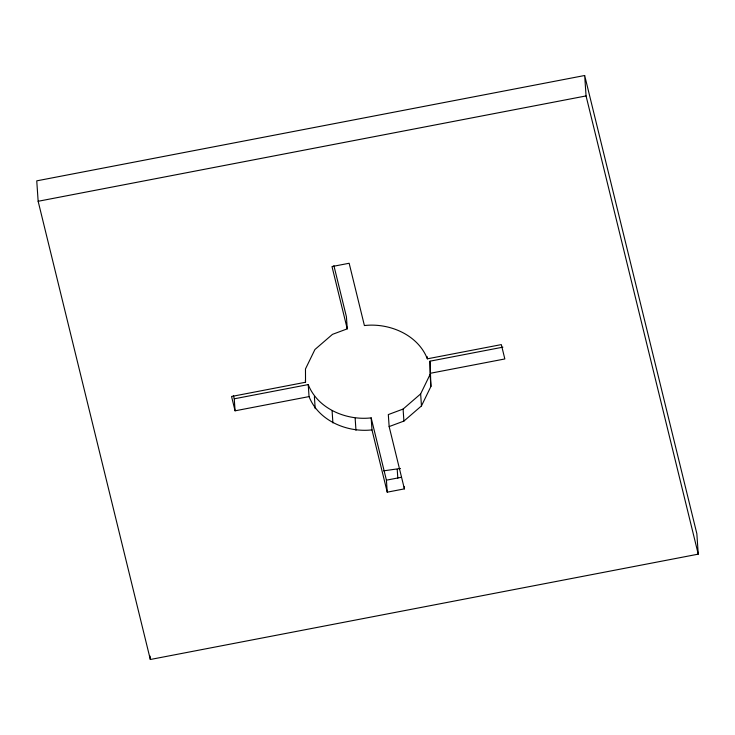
<?xml version="1.0" encoding="UTF-8"?>
<svg xmlns="http://www.w3.org/2000/svg" width="735" height="735" viewBox="0 0 735 735"><rect width="100%" height="100%" fill="white"/><g stroke="black" fill="none" stroke-linecap="round" stroke-linejoin="round"><path stroke-width="1.1" d="M371.983 429.883C347.242 432.759 318.485 420.806 309.049 396.597L235.071 410.819L234.254 398.811L308.231 384.589C317.667 408.798 346.424 420.751 371.166 417.875L371.983 429.883L387.235 492.174L404.397 488.876L389.146 426.585L388.319 414.577L403.092 409.064L420.64 393.905L430.094 374.455L430.039 361.17L502.896 347.159M389.146 426.585L403.91 421.081L421.458 405.922L430.912 386.472L430.039 361.17M333.901 265.666L346.433 316.84L347.251 328.848L332.486 334.351L314.929 349.511L305.475 368.961L305.53 382.255L231.553 396.477L235.071 410.819M383.587 470.85L400.492 468.461M584.674 75.503L36.75 180.847L38.147 201.28L150.326 659.497L698.25 554.153L696.853 533.72L584.674 75.503L586.061 95.927L698.25 554.153M38.147 201.28L586.061 95.927M347.251 328.848L332 266.557L349.153 263.259L364.404 325.55C389.146 322.674 417.912 334.618 427.347 358.827L501.325 344.605L504.835 358.956L430.857 373.178M387.235 492.174L386.417 480.166L401.429 477.281M371.166 417.875L386.417 480.166M233.436 395.503L234.254 398.811M430.094 374.455L430.912 386.472M427.2 356.65L427.347 358.827M420.64 393.905L421.458 405.922M403.092 409.064L403.91 421.081M404.241 486.689L404.397 488.876M397.222 469.38L397.819 478.163M355.152 418.288L355.97 430.297M332.091 410.938L332.909 422.947M314.387 396.707L315.205 408.715M308.231 384.589L309.049 396.597M305.383 380.068L305.53 382.255M150.096 656.098L150.326 659.497"/></g></svg>
